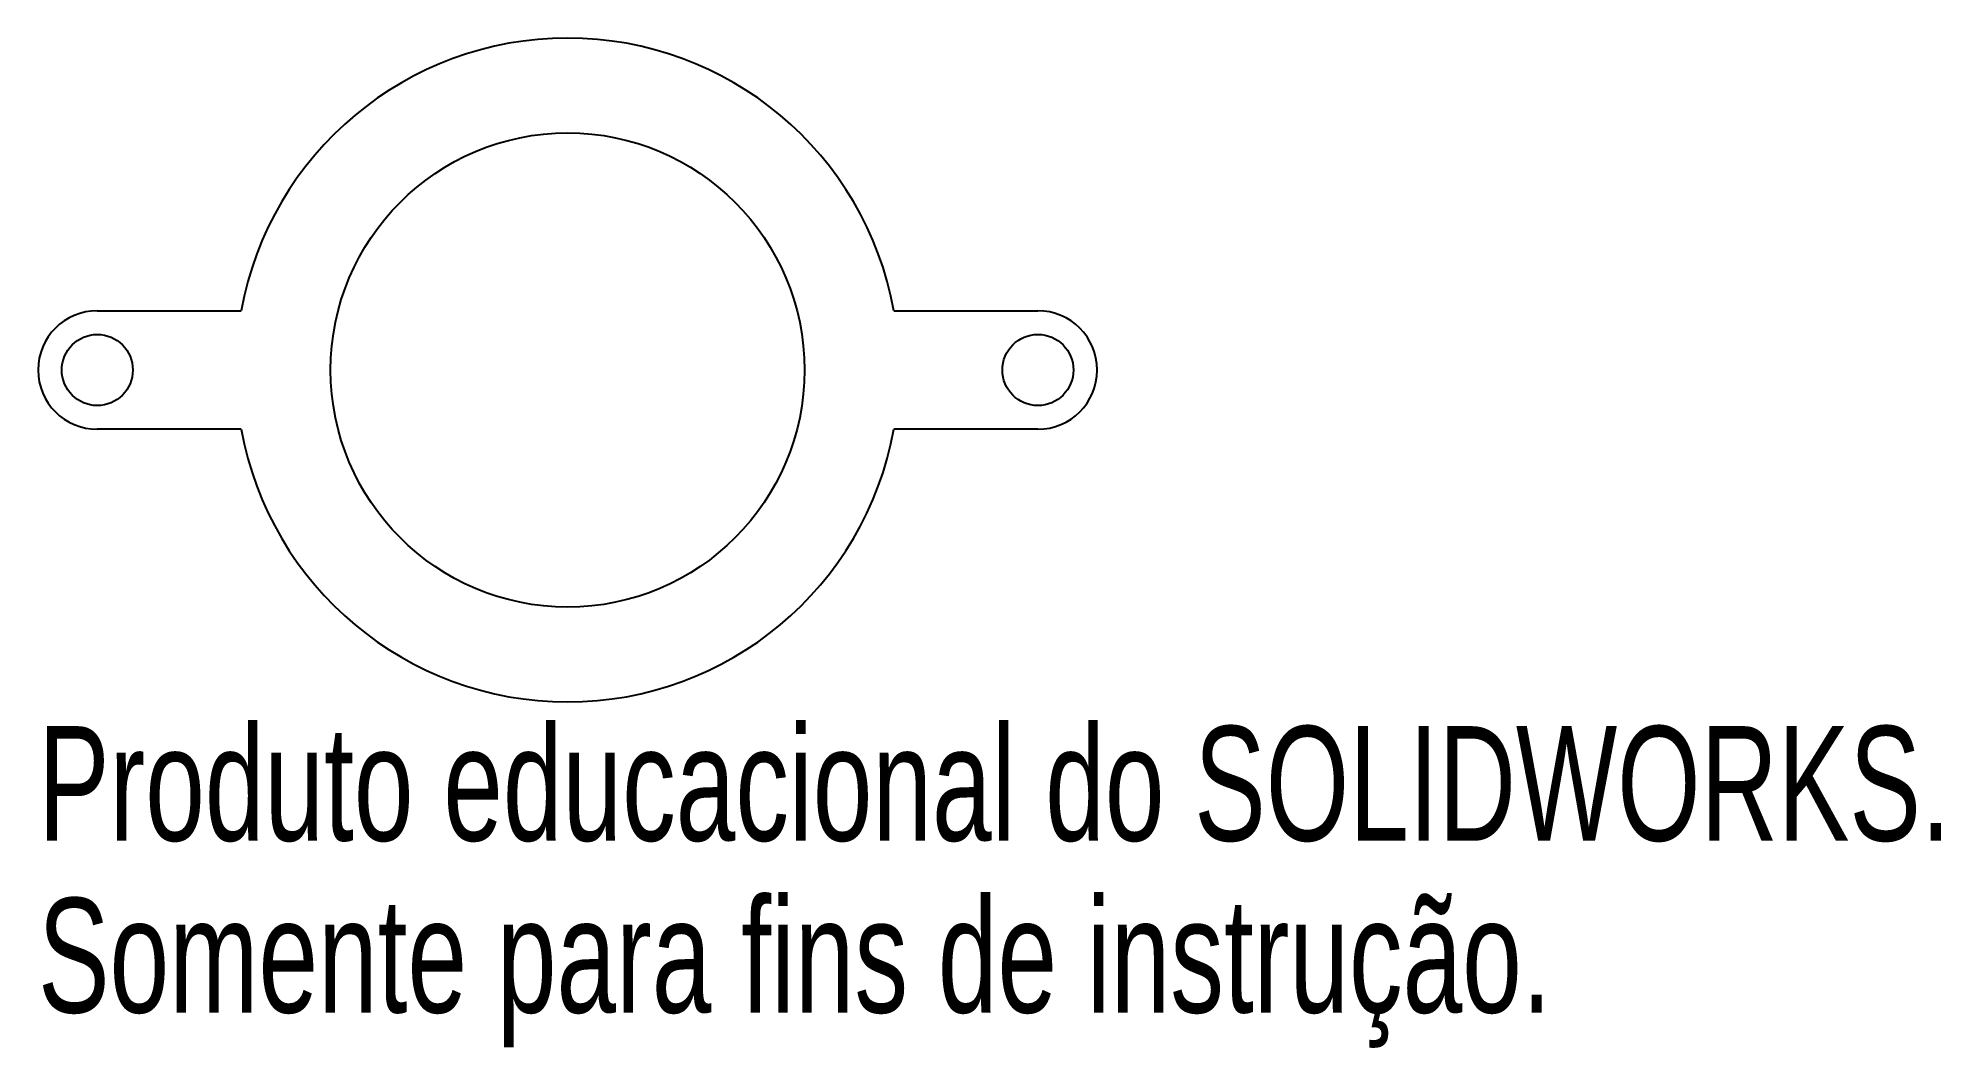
# Model space of a CAD drawing. Header units: millimetres. Extents: x -22.4 to 58, y -28.6 to 14.
import ezdxf

# ---------------------------------------------------------------- set-up
doc = ezdxf.new("R2010")
doc.units = ezdxf.units.MM
doc.styles.add('SLDTEXTSTYLE0', font='TXT', dxfattribs={"width": 0.7})

msp = doc.modelspace()

# ---------------------------------------------------------------- linework, layer by layer
at = {"color": 7, "linetype": 'Continuous', "lineweight": 25}
for p, q in [((-19.85, 2.5), (-13.775, 2.5)), ((13.775, 2.5), (19.85, 2.5)), ((-13.775, -2.5), (-19.85, -2.5)), ((19.85, -2.5), (13.775, -2.5))]:
    msp.add_line(p, q, dxfattribs=at)
for centre, radius in [((0, 0), 10), ((-19.85, 0), 1.5), ((19.85, 0), 1.5)]:
    msp.add_circle(centre, radius, dxfattribs=at)
for centre, radius, start, end in [((0, 0), 14, 10.28656, 169.71344), ((-19.85, 0), 2.5, 90, 270), ((19.85, 0), 2.5, 270, 90), ((0, 0), 14, 190.28656, 349.71344)]:
    msp.add_arc(centre, radius, start, end, dxfattribs=at)

# ---------------------------------------------------------------- texts
at = {"color": 7, "linetype": 'Continuous', "char_height": 4.83362, "attachment_point": 1, "style": 'SLDTEXTSTYLE0'}
for s, insert in [('Produto educacional do SOLIDWORKS.', (-22.35, -15.02)), ('Somente para fins de instrução.', (-22.35, -22.27))]:
    msp.add_mtext(s, dxfattribs=dict(at, insert=insert))

doc.saveas('drawing.dxf')
